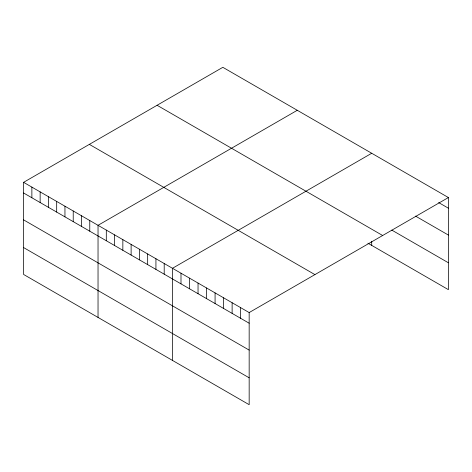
<?xml version="1.0" encoding="UTF-8"?>
<svg xmlns="http://www.w3.org/2000/svg" width="472" height="472" viewBox="0 0 472 472"><rect width="100%" height="100%" fill="white"/><g stroke="black" fill="none" stroke-linecap="round" stroke-linejoin="round"><path stroke-width="0.71" d="M23.6 182.339L249.163 312.57L249.163 404.687L23.6 274.456L23.6 182.339L222.837 67.313L448.4 197.544L448.4 289.66L367.889 243.18M297.272 110.289L98.034 225.315L98.034 317.432M371.706 153.264L172.475 268.291L172.475 360.407M249.163 312.57L448.4 197.544M438.659 202.571L448.4 208.193M415.531 216.099L448.4 235.074M391.795 230.094L448.4 262.774M157.088 105.274L382.65 235.498M89.35 144.379L314.912 274.61M23.6 192.989L249.163 323.22M23.6 219.875L249.163 350.1M23.6 247.576L249.163 377.801M371.706 241.245L371.706 245.381M240.643 307.65L240.643 318.299M232.124 302.729L232.124 313.378M223.604 297.808L223.604 308.458M215.079 292.888L215.079 303.537M206.559 287.967L206.559 298.617M198.039 283.053L198.039 293.702M189.514 278.132L189.514 288.781M180.994 273.211L180.994 283.861M164.203 263.518L164.203 274.167M155.931 258.739L155.931 269.388M147.659 253.965L147.659 264.615M139.387 249.192L139.387 259.842M131.122 244.413L131.122 255.063M122.85 239.64L122.85 250.29M114.578 234.867L114.578 245.517M106.306 230.088L106.306 240.738M89.769 220.542L89.769 231.191M81.497 215.763L81.497 226.412M73.225 210.99L73.225 221.639M64.953 206.217L64.953 216.866M56.681 201.438L56.681 212.087M48.409 196.665L48.409 207.314M40.144 191.892L40.144 202.541M31.872 187.113L31.872 197.762"/></g></svg>
